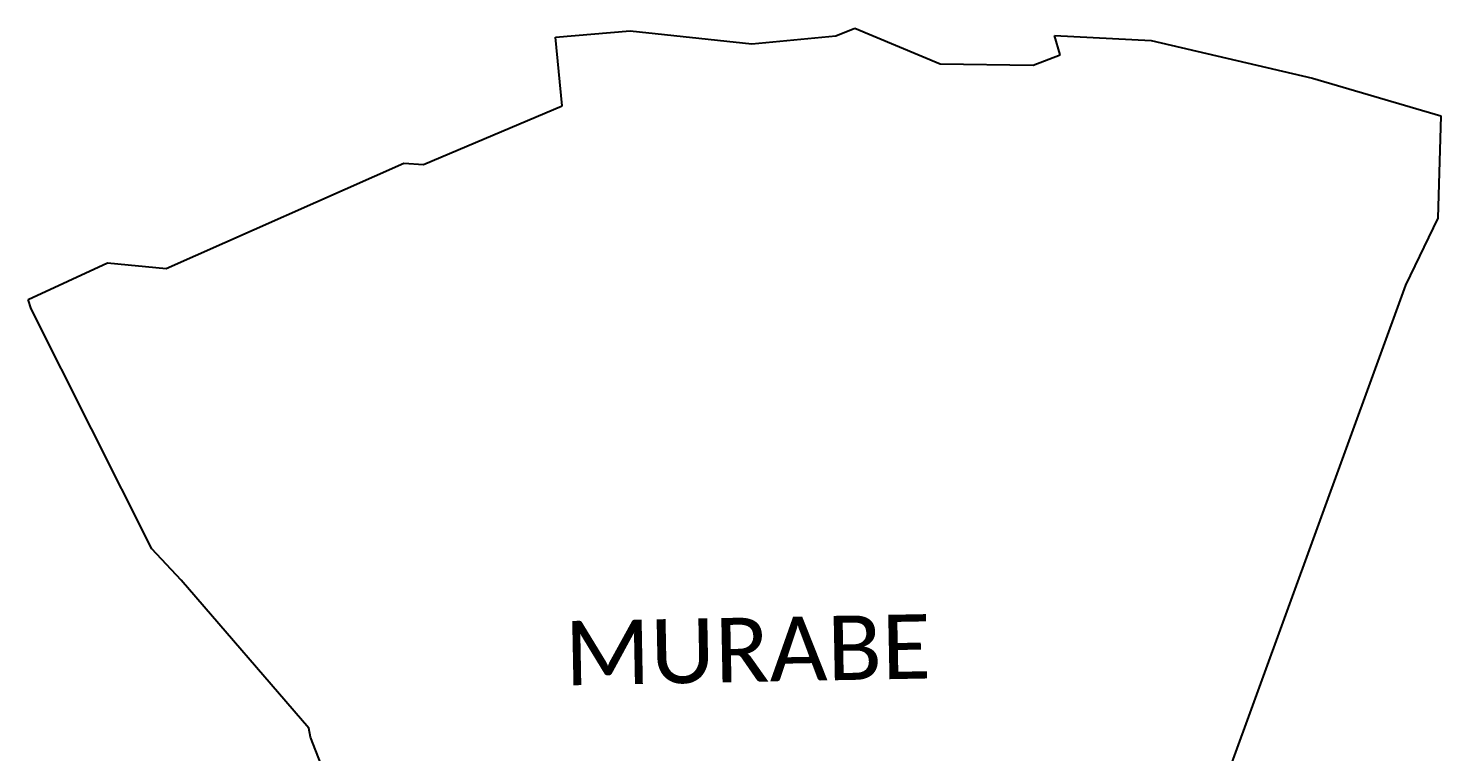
# Model space of a CAD drawing. Header units: metres. Extents: x 257914 to 260301, y 2182725 to 2185163.
# Drawn here: x 257914 to 260301, y 2183940 to 2185163 of the extents above; entities that cross this region are included whole.
import ezdxf

# ---------------------------------------------------------------- set-up
doc = ezdxf.new("R2010")
doc.units = ezdxf.units.M
doc.layers.add('village', color=3, linetype='Continuous')
doc.layers.add('VILLAGE NAME', color=250, linetype='Continuous')
doc.styles.get("Standard").update_dxf_attribs({"font": 'calibri.ttf'})

msp = doc.modelspace()

# ---------------------------------------------------------------- linework, layer by layer
at = {"color": 3}
msp.add_line((258804.5, 2185147.6), (258930.7, 2185158.2), dxfattribs=at)
at = {"layer": 'village', "color": 3}
for p, q in [((258815.9, 2185031.3), (258804.5, 2185147.6)), ((258930.7, 2185158.2), (259136.2, 2185136)), ((259136.2, 2185136), (259278.3, 2185149.5)), ((259278.3, 2185149.5), (259310.3, 2185162.6)), ((259310.3, 2185162.6), (259454.5, 2185102.2)), ((259657.8, 2185117.9), (259648.2, 2185150.5)), ((259648.2, 2185150.5), (259811.6, 2185141.8)), ((259811.6, 2185141.8), (260083.7, 2185078.3)), ((259611.7, 2185100), (259657.8, 2185117.9)), ((259454.5, 2185102.2), (259611.7, 2185100)), ((260083.7, 2185078.3), (260300.7, 2185014.8)), ((258581.3, 2184932.1), (258815.9, 2185031.3)), ((260300.7, 2185014.8), (260295.7, 2184841.8)), ((258146.5, 2184756.8), (258548.5, 2184934.7)), ((258548.5, 2184934.7), (258581.3, 2184932.1)), ((260295.7, 2184841.8), (260241.2, 2184728.3)), ((257913.6, 2184704.4), (258047.4, 2184766.4)), ((258047.4, 2184766.4), (258146.5, 2184756.8)), ((260241.2, 2184728.3), (259940.1, 2183902.2)), ((257918.5, 2184688.4), (257913.6, 2184704.4)), ((258122.3, 2184282.7), (257918.5, 2184688.4)), ((258171.9, 2184230.2), (258122.3, 2184282.7)), ((258387.6, 2183979.6), (258171.9, 2184230.2)), ((258390.8, 2183964.4), (258387.6, 2183979.6)), ((258586, 2183461.6), (258390.8, 2183964.4))]:
    msp.add_line(p, q, dxfattribs=at)

# ---------------------------------------------------------------- texts
at = {"layer": 'VILLAGE NAME'}
msp.add_text('MURABE', height=108.75, rotation=1.1028, dxfattribs=at).set_placement((258821.2, 2184052.1))

doc.saveas('drawing.dxf')
